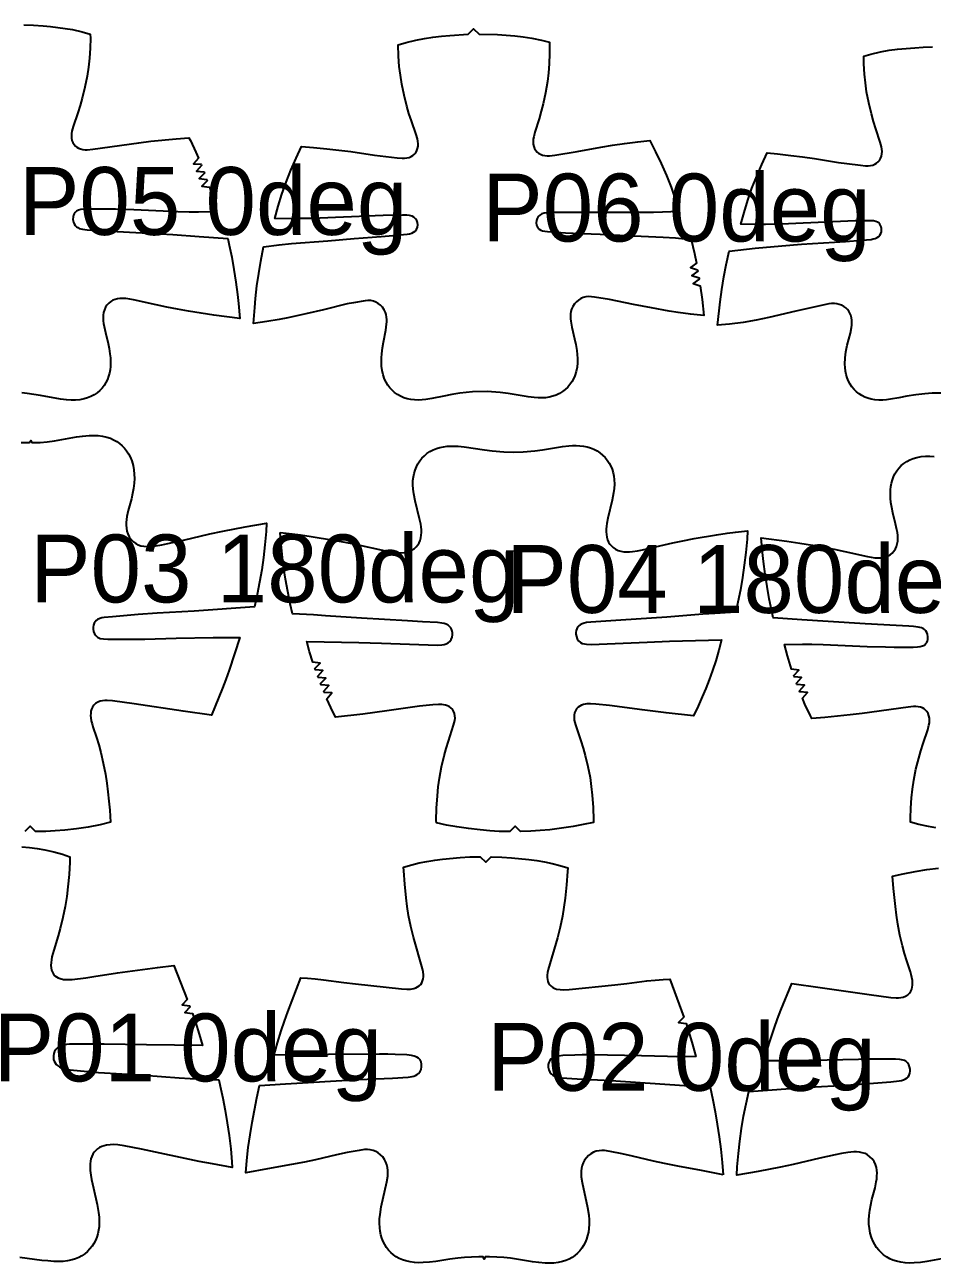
# Model space of a CAD drawing. Header units: millimetres. Extents: x 0 to 2016, y 0 to 4064.
# Drawn here: x 270.7 to 605.1, y 2072.5 to 2528.9 of the extents above; entities that cross this region are included whole.
import ezdxf

# ---------------------------------------------------------------- set-up
doc = ezdxf.new("R2010")
doc.units = ezdxf.units.MM
doc.layers.add('ANNOTATION', color=3, linetype='Continuous')
doc.layers.add('PIECES', color=5, linetype='Continuous')

msp = doc.modelspace()

# ---------------------------------------------------------------- linework, layer by layer
at = {"layer": 'PIECES'}
for points in [[(270.41, 2528.88), (273.97, 2528.7), (277.53, 2528.44), (280.22, 2528.2), (282.91, 2527.91), (285.58, 2527.54), (288.24, 2527.08), (291.84, 2526.26), (294.84, 2525.41), (294.87, 2523.99), (294.79, 2520.25), (294.54, 2516.52), (294.19, 2513.24), (293.7, 2509.98), (292.89, 2505.89), (291.88, 2501.84), (291.1, 2499.11), (290.24, 2496.4), (288.57, 2491.43), (288.1, 2489.72), (287.94, 2488.86), (287.87, 2487.99), (287.92, 2487.12), (288.09, 2486.26), (288.4, 2485.46), (288.85, 2484.72), (289.34, 2484.17), (289.9, 2483.72), (290.54, 2483.36), (291.22, 2483.1), (292.05, 2482.92), (292.9, 2482.85), (293.75, 2482.85), (295.73, 2483.02), (312.74, 2485.43), (317.14, 2485.95), (326.46, 2486.87), (331.21, 2487.27), (331.75, 2486.22), (333.78, 2481.91), (334.69, 2479.76), (332.88, 2477.63), (335.67, 2477.46), (335.85, 2477), (333.97, 2474.93), (336.75, 2474.66), (336.93, 2474.2), (335.01, 2472.17), (337.79, 2471.85), (337.95, 2471.38), (335.99, 2469.38), (338.76, 2469.01), (340.26, 2464.16), (341.39, 2459.92), (334.66, 2459.84), (331.31, 2459.87), (327.1, 2459.97), (310.88, 2460.66), (304.1, 2460.88), (300.95, 2460.94), (293.88, 2460.96), (292.29, 2460.88), (291.38, 2460.76), (290.5, 2460.52), (289.8, 2460.17), (289.21, 2459.66), (288.9, 2459.19), (288.68, 2458.67), (288.54, 2458.11), (288.47, 2457.12), (288.62, 2456.14), (288.87, 2455.5), (289.24, 2454.93), (289.71, 2454.45), (290.23, 2454.11), (290.8, 2453.86), (292.02, 2453.56), (293.74, 2453.32), (295.48, 2453.19), (300.24, 2452.98), (311.63, 2452.38), (325.27, 2451.55), (334.97, 2450.91), (345.47, 2450.11), (346.04, 2447.69), (346.97, 2443.18), (347.78, 2438.65), (348.47, 2434.06), (349.06, 2429.45), (349.44, 2426.12), (349.96, 2420.69), (349.96, 2420.69), (340.42, 2421.91), (335.71, 2422.58), (331.02, 2423.34), (327.03, 2424.06), (323.06, 2424.85), (319.09, 2425.68), (310.77, 2427.53), (309.38, 2427.79), (307.99, 2427.98), (306.59, 2428.04), (305.71, 2427.99), (304.84, 2427.87), (303.99, 2427.66), (303.18, 2427.34), (302.42, 2426.91), (301.65, 2426.3), (301, 2425.58), (300.47, 2424.76), (300.05, 2423.86), (299.76, 2422.88), (299.6, 2421.86), (299.55, 2420.83), (299.6, 2419.79), (299.73, 2418.75), (299.91, 2417.72), (300.41, 2415.49), (301.43, 2411.41), (301.81, 2409.53), (302.1, 2407.64), (302.24, 2406.09), (302.3, 2404.55), (302.25, 2403), (302.12, 2401.76), (301.91, 2400.54), (301.59, 2399.34), (301.17, 2398.17), (300.62, 2397.04), (299.97, 2395.97), (299.2, 2394.98), (298.34, 2394.07), (297.38, 2393.26), (296.28, 2392.51), (295.1, 2391.88), (293.86, 2391.39), (292.57, 2391.01), (290.98, 2390.72), (289.37, 2390.58), (287.74, 2390.57), (286.12, 2390.68), (283.87, 2390.97), (276.47, 2392.28), (271.55, 2393.03), (269.58, 2393.27)], [(610.43, 2393.1), (605.07, 2393.08), (602.32, 2392.91), (599.04, 2392.52), (595.77, 2391.96), (592.76, 2391.37), (589.74, 2390.85), (588.29, 2390.68), (586.84, 2390.58), (585.4, 2390.57), (583.96, 2390.68), (582.54, 2390.93), (581.37, 2391.25), (580.25, 2391.68), (579.17, 2392.21), (578.16, 2392.85), (577.21, 2393.59), (576.3, 2394.46), (575.5, 2395.42), (574.8, 2396.46), (574.21, 2397.57), (573.74, 2398.73), (573.37, 2399.97), (573.11, 2401.24), (572.96, 2402.53), (572.9, 2403.83), (572.98, 2406.09), (573.27, 2408.34), (573.77, 2410.84), (574.92, 2415.29), (575.33, 2417.3), (575.43, 2418.21), (575.47, 2419.13), (575.43, 2420.03), (575.3, 2420.93), (575.06, 2421.81), (574.74, 2422.58), (574.32, 2423.3), (573.82, 2423.96), (573.22, 2424.55), (572.49, 2425.09), (571.69, 2425.5), (570.84, 2425.81), (569.95, 2426.01), (569.03, 2426.11), (567.99, 2426.12), (566.94, 2426.02), (565.9, 2425.85), (554.87, 2423.34), (544.93, 2421), (540.17, 2419.99), (535.38, 2419.14), (530.45, 2418.51), (525.99, 2418.13), (526.55, 2423.43), (526.96, 2426.76), (527.59, 2431.36), (528.33, 2435.94), (529.18, 2440.47), (530.28, 2445.5), (539.9, 2446.56), (549.63, 2447.45), (556.91, 2448), (573.13, 2449.05), (579.1, 2449.53), (580.83, 2449.64), (582.55, 2449.81), (583.35, 2449.94), (584.12, 2450.16), (584.84, 2450.5), (585.37, 2450.88), (585.81, 2451.36), (586.15, 2451.92), (586.35, 2452.53), (586.44, 2453.16), (586.41, 2453.81), (586.29, 2454.4), (586.08, 2454.96), (585.76, 2455.46), (585.36, 2455.85), (584.89, 2456.15), (584.37, 2456.38), (583.45, 2456.59), (582.5, 2456.66), (579.42, 2456.68), (576.71, 2456.59), (552.13, 2455.53), (547.87, 2455.4), (543.62, 2455.33), (540.09, 2455.33), (534.56, 2455.45), (535.74, 2459.72), (537.13, 2464.19), (538.68, 2468.61), (540.41, 2473.05), (542.29, 2477.43), (544.29, 2481.66), (548.04, 2481.3), (552.95, 2480.75), (557.35, 2480.21), (561.74, 2479.59), (570.5, 2478.18), (573.66, 2477.72), (578.68, 2477.09), (580.55, 2476.95), (581.47, 2476.94), (582.38, 2477.01), (583.27, 2477.2), (583.96, 2477.47), (584.59, 2477.84), (585.16, 2478.31), (585.64, 2478.86), (586.09, 2479.6), (586.4, 2480.41), (586.57, 2481.27), (586.61, 2482.14), (586.54, 2483.01), (586.38, 2483.87), (585.91, 2485.58), (584.26, 2490.56), (583.42, 2493.28), (582.67, 2496.01), (581.7, 2500.07), (580.92, 2504.17), (580.46, 2507.43), (580.13, 2510.71), (579.91, 2514.45), (579.87, 2517.37), (582.45, 2518.1), (586.05, 2518.92), (589.17, 2519.47), (592.31, 2519.88), (595.46, 2520.19), (598.63, 2520.42), (601.79, 2520.6), (605.15, 2520.75)], [(269.43, 2374.97), (271.7, 2374.91), (272.48, 2374.93), (272.88, 2375.73), (273.28, 2374.93), (274.05, 2374.91), (276.33, 2374.96), (278.99, 2375.19), (281.63, 2375.56), (289.71, 2376.99), (292.03, 2377.32), (294.37, 2377.54), (296.04, 2377.58), (297.7, 2377.51), (299.35, 2377.3), (300.97, 2376.93), (302.23, 2376.51), (303.43, 2375.98), (304.58, 2375.33), (305.66, 2374.57), (306.6, 2373.74), (307.46, 2372.83), (308.23, 2371.85), (308.91, 2370.8), (309.5, 2369.69), (310.13, 2368.13), (310.6, 2366.52), (310.91, 2364.86), (311.06, 2363.25), (311.08, 2361.63), (310.99, 2360.01), (310.76, 2358.05), (310.41, 2356.1), (309.97, 2354.18), (308.83, 2349.83), (308.37, 2347.63), (308.21, 2346.56), (308.1, 2345.49), (308.08, 2344.42), (308.15, 2343.36), (308.34, 2342.32), (308.65, 2341.3), (309.18, 2340.21), (309.87, 2339.23), (310.72, 2338.37), (311.58, 2337.75), (312.52, 2337.26), (313.51, 2336.91), (314.55, 2336.68), (315.62, 2336.58), (316.69, 2336.59), (317.75, 2336.67), (318.82, 2336.81), (321.15, 2337.2), (323.47, 2337.68), (329.16, 2338.95), (338.94, 2341.24), (343.68, 2342.23), (351.87, 2343.81), (359.79, 2345.19), (359.62, 2342.18), (359.19, 2337.22), (358.66, 2332.61), (358.01, 2328.01), (357.25, 2323.47), (356.37, 2318.95), (355.35, 2314.37), (333.12, 2312.8), (319.47, 2311.99), (312.53, 2311.53), (303.01, 2310.75), (299.95, 2310.45), (299.12, 2310.3), (298.32, 2310.07), (297.56, 2309.72), (297.04, 2309.35), (296.59, 2308.9), (296.24, 2308.37), (295.98, 2307.65), (295.88, 2306.9), (295.91, 2306.13), (296.08, 2305.28), (296.39, 2304.49), (296.85, 2303.78), (297.48, 2303.21), (297.98, 2302.94), (298.52, 2302.75), (299.66, 2302.56), (301.34, 2302.46), (311.75, 2302.48), (314.91, 2302.52), (326.43, 2302.82), (340.15, 2303.08), (345.14, 2303.09), (349.98, 2303.03), (345.99, 2291.09), (344.76, 2287.55), (343.55, 2284.41), (339.51, 2274.51), (329.01, 2275.98), (311.03, 2278.61), (303.06, 2279.71), (301.03, 2279.85), (300.18, 2279.85), (299.33, 2279.77), (298.5, 2279.59), (297.57, 2279.24), (296.73, 2278.71), (296.14, 2278.12), (295.66, 2277.44), (295.31, 2276.68), (295.1, 2275.91), (294.99, 2275.11), (294.97, 2274.31), (295.03, 2273.5), (295.21, 2272.39), (295.48, 2271.29), (295.81, 2270.21), (297.14, 2266.19), (297.98, 2263.47), (298.72, 2260.73), (299.64, 2256.72), (300.39, 2252.68), (300.9, 2249.42), (301.33, 2246.15), (301.71, 2242.83), (302.02, 2239.51), (302.33, 2235.02), (298.45, 2234.09), (294.06, 2233.23), (289.75, 2232.59), (285.41, 2232.12), (281.93, 2231.84), (278.45, 2231.64), (274.7, 2231.53), (272.7, 2233.53), (270.7, 2231.54)], [(606.41, 2232.94), (603.75, 2233.4), (600.14, 2234.22), (597.15, 2235.07), (597.12, 2236.48), (597.2, 2240.23), (597.45, 2243.96), (597.8, 2247.24), (598.29, 2250.49), (599.1, 2254.59), (600.1, 2258.64), (600.88, 2261.37), (601.75, 2264.08), (603.42, 2269.05), (603.89, 2270.76), (604.04, 2271.62), (604.11, 2272.49), (604.07, 2273.36), (603.9, 2274.22), (603.59, 2275.02), (603.14, 2275.76), (602.65, 2276.31), (602.09, 2276.76), (601.45, 2277.12), (600.77, 2277.38), (599.94, 2277.56), (599.09, 2277.63), (598.24, 2277.63), (596.26, 2277.46), (579.25, 2275.05), (574.85, 2274.53), (565.53, 2273.61), (560.78, 2273.2), (560.24, 2274.26), (558.21, 2278.57), (557.29, 2280.71), (559.1, 2282.84), (556.32, 2283.01), (556.14, 2283.48), (558.02, 2285.55), (555.24, 2285.81), (555.06, 2286.28), (556.98, 2288.31), (554.2, 2288.63), (554.04, 2289.1), (556, 2291.1), (553.23, 2291.47), (551.73, 2296.31), (550.6, 2300.56), (557.33, 2300.63), (560.68, 2300.6), (564.89, 2300.5), (581.11, 2299.82), (587.89, 2299.6), (591.04, 2299.53), (598.11, 2299.52), (599.7, 2299.6), (600.61, 2299.72), (601.49, 2299.96), (602.19, 2300.31), (602.78, 2300.82), (603.09, 2301.29), (603.31, 2301.81), (603.45, 2302.36), (603.52, 2303.36), (603.37, 2304.34), (603.12, 2304.98), (602.75, 2305.55), (602.28, 2306.03), (601.76, 2306.37), (601.19, 2306.61), (599.97, 2306.92), (598.25, 2307.16), (596.51, 2307.29), (591.75, 2307.49), (580.36, 2308.1), (566.72, 2308.93), (557.02, 2309.57), (546.52, 2310.37), (545.95, 2312.79), (545.02, 2317.3), (544.21, 2321.83), (543.52, 2326.42), (542.93, 2331.03), (542.55, 2334.36), (542.03, 2339.79), (542.03, 2339.79), (551.57, 2338.57), (556.28, 2337.9), (560.97, 2337.14), (564.95, 2336.41), (568.93, 2335.63), (572.9, 2334.8), (581.22, 2332.94), (582.6, 2332.68), (584, 2332.5), (585.4, 2332.44), (586.28, 2332.48), (587.15, 2332.61), (588, 2332.82), (588.81, 2333.14), (589.57, 2333.57), (590.34, 2334.18), (590.99, 2334.9), (591.52, 2335.72), (591.93, 2336.61), (592.23, 2337.6), (592.39, 2338.62), (592.43, 2339.65), (592.38, 2340.68), (592.26, 2341.72), (592.08, 2342.76), (591.58, 2344.98), (590.56, 2349.06), (590.18, 2350.94), (589.89, 2352.84), (589.75, 2354.39), (589.69, 2355.93), (589.74, 2357.48), (589.87, 2358.72), (590.08, 2359.94), (590.4, 2361.14), (590.82, 2362.31), (591.37, 2363.44), (592.02, 2364.51), (592.79, 2365.5), (593.65, 2366.41), (594.61, 2367.22), (595.71, 2367.97), (596.89, 2368.59), (598.13, 2369.09), (599.42, 2369.47), (601.01, 2369.76), (602.62, 2369.9), (604.25, 2369.91), (605.87, 2369.8)], [(269.57, 2226), (272.43, 2225.71), (275.28, 2225.34), (278.11, 2224.85), (281.41, 2224.11), (284.66, 2223.18), (287.36, 2222.25), (287.3, 2220.25), (287.02, 2215.7), (286.59, 2211.16), (286.15, 2207.58), (285.58, 2204.01), (284.74, 2199.91), (283.73, 2195.83), (282.99, 2193.12), (281.42, 2187.92), (280.73, 2185.39), (280.51, 2184.36), (280.37, 2183.31), (280.32, 2182.26), (280.39, 2181.39), (280.56, 2180.54), (280.86, 2179.73), (281.31, 2179), (281.81, 2178.45), (282.39, 2178), (283.03, 2177.64), (283.72, 2177.37), (284.92, 2177.11), (286.15, 2177.02), (288.15, 2177.1), (293.16, 2177.69), (296.17, 2178.11), (304.91, 2179.45), (319.63, 2181.47), (325.63, 2182.16), (330.56, 2169.72), (328.67, 2167.66), (331.45, 2167.38), (331.62, 2166.92), (329.7, 2164.89), (332.48, 2164.57), (333.57, 2161.37), (335.01, 2156.87), (336.21, 2152.76), (315.52, 2152.98), (299.94, 2153.2), (288.44, 2153.21), (287.24, 2153.18), (286.05, 2153.07), (284.87, 2152.86), (284.1, 2152.64), (283.38, 2152.32), (282.72, 2151.89), (282.1, 2151.27), (281.65, 2150.54), (281.36, 2149.74), (281.23, 2148.89), (281.23, 2148.21), (281.33, 2147.55), (281.54, 2146.9), (281.85, 2146.31), (282.26, 2145.78), (282.76, 2145.31), (283.44, 2144.85), (284.17, 2144.5), (284.95, 2144.23), (286.17, 2143.93), (287.42, 2143.74), (288.67, 2143.61), (297.9, 2142.84), (304.34, 2142.37), (314.57, 2141.76), (327.63, 2140.82), (331.63, 2140.57), (342.18, 2140.05), (342.69, 2137.79), (343.63, 2133.29), (344.5, 2128.77), (345.31, 2124.19), (346.02, 2119.58), (346.61, 2114.71), (347.04, 2109.83), (347.17, 2107.77), (347.17, 2107.77), (339.91, 2109.08), (335.02, 2110.02), (313.74, 2114.48), (307.29, 2115.76), (304.99, 2116.09), (303.58, 2116.2), (302.18, 2116.18), (300.79, 2116), (299.92, 2115.78), (299.08, 2115.48), (298.28, 2115.09), (297.54, 2114.62), (296.86, 2114.05), (296.27, 2113.39), (295.77, 2112.63), (295.38, 2111.82), (295.09, 2110.96), (294.9, 2110.07), (294.79, 2109.16), (294.75, 2108.24), (294.81, 2106.62), (295.02, 2105), (295.32, 2103.4), (296.01, 2100.21), (297.41, 2094.11), (297.92, 2091.15), (298.1, 2089.42), (298.17, 2087.69), (298.09, 2085.96), (297.92, 2084.66), (297.65, 2083.38), (297.26, 2082.14), (296.77, 2080.93), (296.18, 2079.8), (295.5, 2078.73), (294.71, 2077.74), (293.83, 2076.83), (292.86, 2076.01), (291.77, 2075.27), (290.62, 2074.64), (289.4, 2074.13), (288.14, 2073.73), (286.49, 2073.39), (284.81, 2073.19), (283.11, 2073.13), (281.42, 2073.16), (279.2, 2073.32), (276.99, 2073.56), (268.9, 2074.56)], [(611.22, 2074.58), (603.14, 2073.15), (600.82, 2072.81), (598.48, 2072.6), (596.81, 2072.55), (595.15, 2072.62), (593.5, 2072.83), (591.88, 2073.2), (590.62, 2073.63), (589.42, 2074.16), (588.27, 2074.81), (587.19, 2075.57), (586.24, 2076.4), (585.39, 2077.3), (584.62, 2078.29), (583.94, 2079.34), (583.35, 2080.45), (582.72, 2082.01), (582.25, 2083.62), (581.94, 2085.27), (581.79, 2086.89), (581.77, 2088.51), (581.86, 2090.13), (582.09, 2092.09), (582.44, 2094.03), (582.88, 2095.96), (584.01, 2100.31), (584.48, 2102.51), (584.64, 2103.57), (584.74, 2104.65), (584.77, 2105.72), (584.7, 2106.78), (584.51, 2107.82), (584.2, 2108.84), (583.67, 2109.93), (582.98, 2110.91), (582.13, 2111.76), (581.27, 2112.39), (580.33, 2112.87), (579.33, 2113.23), (578.29, 2113.45), (577.23, 2113.55), (576.16, 2113.55), (575.09, 2113.47), (574.03, 2113.33), (571.7, 2112.93), (569.38, 2112.46), (563.68, 2111.19), (553.9, 2108.9), (549.17, 2107.9), (540.98, 2106.33), (533.06, 2104.94), (533.23, 2107.96), (533.66, 2112.92), (534.19, 2117.53), (534.84, 2122.13), (535.6, 2126.67), (536.48, 2131.18), (537.5, 2135.76), (559.73, 2137.34), (573.37, 2138.15), (580.32, 2138.6), (589.84, 2139.39), (592.89, 2139.69), (593.72, 2139.84), (594.53, 2140.07), (595.29, 2140.42), (595.81, 2140.79), (596.25, 2141.24), (596.6, 2141.77), (596.87, 2142.48), (596.97, 2143.24), (596.93, 2144.01), (596.77, 2144.85), (596.46, 2145.65), (595.99, 2146.36), (595.37, 2146.93), (594.87, 2147.2), (594.33, 2147.38), (593.18, 2147.58), (591.51, 2147.68), (581.1, 2147.65), (577.94, 2147.62), (566.42, 2147.31), (552.7, 2147.06), (547.71, 2147.05), (542.87, 2147.1), (546.85, 2159.05), (548.09, 2162.59), (549.3, 2165.72), (553.33, 2175.62), (563.84, 2174.16), (581.81, 2171.53), (589.79, 2170.42), (591.82, 2170.28), (592.67, 2170.29), (593.52, 2170.37), (594.35, 2170.54), (595.28, 2170.9), (596.12, 2171.43), (596.71, 2172.01), (597.19, 2172.7), (597.54, 2173.46), (597.75, 2174.23), (597.86, 2175.02), (597.88, 2175.83), (597.82, 2176.63), (597.64, 2177.75), (597.36, 2178.84), (597.04, 2179.93), (595.71, 2183.95), (594.87, 2186.67), (594.12, 2189.41), (593.21, 2193.42), (592.46, 2197.46), (591.95, 2200.72), (591.52, 2203.99), (591.14, 2207.31), (590.83, 2210.63), (590.51, 2215.11), (594.4, 2216.05), (598.79, 2216.91), (603.1, 2217.54), (607.44, 2218.02)]]:
    msp.add_lwpolyline(points, dxfattribs=at)
for points in [[(434.14, 2525.38), (436.1, 2527.41), (438.14, 2525.45), (444.91, 2525.25), (448.07, 2525.08), (451.23, 2524.83), (454.38, 2524.48), (457.51, 2523.99), (461.13, 2523.24), (464.05, 2522.48), (464.1, 2518.24), (463.95, 2514.5), (463.69, 2511.21), (463.29, 2507.94), (462.59, 2503.83), (461.7, 2499.75), (461, 2497), (460.21, 2494.27), (458.66, 2489.25), (458.24, 2487.54), (458.1, 2486.67), (458.04, 2485.8), (458.09, 2484.93), (458.26, 2484.07), (458.57, 2483.26), (459.02, 2482.51), (459.52, 2481.96), (460.1, 2481.5), (460.75, 2481.14), (461.45, 2480.88), (462.3, 2480.7), (463.17, 2480.63), (464.04, 2480.64), (465.98, 2480.82), (474.21, 2482.17), (482.94, 2483.75), (487.32, 2484.45), (491.71, 2485.07), (496.61, 2485.71), (500.99, 2486.23), (503.18, 2482.02), (505.23, 2477.72), (507.13, 2473.35), (508.84, 2468.98), (510.4, 2464.56), (511.79, 2460.09), (505.72, 2459.81), (502.38, 2459.71), (497.91, 2459.64), (489.38, 2459.64), (471.81, 2459.75), (464.66, 2459.66), (463.09, 2459.58), (462.12, 2459.45), (461.19, 2459.17), (460.5, 2458.76), (459.92, 2458.21), (459.5, 2457.51), (459.26, 2456.73), (459.19, 2455.89), (459.32, 2455.06), (459.69, 2454.26), (460.27, 2453.61), (460.84, 2453.23), (461.47, 2452.97), (462.36, 2452.76), (463.27, 2452.65), (469.91, 2452.2), (472.8, 2452.07), (482.79, 2451.73), (492.47, 2451.22), (505.89, 2450.65), (510.48, 2450.34), (516.31, 2449.81), (517.51, 2444.61), (518.21, 2441.08), (515.98, 2439.4), (518.66, 2438.62), (518.74, 2438.13), (516.49, 2436.48), (519.17, 2435.66), (519.24, 2435.17), (516.95, 2433.57), (519.61, 2432.7), (520.31, 2427.6), (520.99, 2421.7), (516.06, 2422.21), (511.5, 2422.82), (508.2, 2423.35), (501.62, 2424.53), (495, 2425.79), (486.16, 2427.67), (480.62, 2428.52), (479.56, 2428.65), (478.51, 2428.69), (477.47, 2428.6), (476.51, 2428.35), (475.6, 2427.96), (474.76, 2427.44), (473.99, 2426.81), (473.25, 2426), (472.64, 2425.1), (472.2, 2424.1), (471.96, 2423.24), (471.84, 2422.36), (471.81, 2421.47), (471.85, 2420.57), (471.94, 2419.67), (472.32, 2417.48), (473.3, 2413.18), (473.73, 2411.04), (474.08, 2408.89), (474.26, 2407.37), (474.35, 2405.84), (474.34, 2404.32), (474.2, 2402.69), (473.89, 2401.1), (473.41, 2399.55), (472.91, 2398.4), (472.3, 2397.32), (471.59, 2396.3), (470.79, 2395.36), (469.89, 2394.49), (468.86, 2393.69), (467.75, 2393), (466.57, 2392.43), (465.34, 2391.98), (463.99, 2391.65), (462.62, 2391.45), (461.23, 2391.36), (459.83, 2391.38), (458.44, 2391.48), (456.22, 2391.75), (451.82, 2392.53), (448.85, 2393), (445.88, 2393.37), (441.14, 2393.68), (435.74, 2393.59), (431.01, 2393.11), (428.05, 2392.64), (425.11, 2392.06), (420.73, 2391.14), (418.53, 2390.78), (417.14, 2390.63), (415.74, 2390.57), (414.35, 2390.61), (412.97, 2390.76), (411.61, 2391.04), (410.36, 2391.45), (409.17, 2391.98), (408.04, 2392.63), (406.98, 2393.39), (406.05, 2394.23), (405.21, 2395.14), (404.47, 2396.13), (403.83, 2397.2), (403.29, 2398.32), (402.75, 2399.86), (402.39, 2401.44), (402.19, 2403.06), (402.12, 2404.58), (402.16, 2406.11), (402.28, 2407.64), (402.56, 2409.8), (402.92, 2411.95), (403.75, 2416.28), (404.05, 2418.49), (404.11, 2419.39), (404.12, 2420.29), (404.05, 2421.18), (403.9, 2422.05), (403.64, 2422.9), (403.16, 2423.88), (402.52, 2424.77), (401.75, 2425.55), (400.96, 2426.16), (400.1, 2426.65), (399.18, 2427), (398.21, 2427.21), (397.16, 2427.27), (396.12, 2427.19), (391.79, 2426.42), (389.56, 2425.98), (380.79, 2423.79), (374.21, 2422.31), (367.68, 2420.89), (364.41, 2420.25), (359.86, 2419.48), (354.96, 2418.8), (355.43, 2424.72), (355.76, 2428.06), (356.27, 2432.68), (356.9, 2437.28), (357.63, 2441.82), (358.65, 2447.06), (364.46, 2447.79), (369.04, 2448.26), (382.43, 2449.3), (392.09, 2450.15), (402.06, 2450.83), (404.95, 2451.07), (411.56, 2451.74), (412.47, 2451.89), (413.35, 2452.13), (413.97, 2452.41), (414.53, 2452.81), (415.09, 2453.48), (415.43, 2454.29), (415.53, 2455.13), (415.43, 2455.96), (415.16, 2456.74), (414.72, 2457.42), (414.12, 2457.95), (413.42, 2458.33), (412.48, 2458.58), (411.5, 2458.68), (409.93, 2458.71), (402.78, 2458.54), (385.23, 2457.83), (376.7, 2457.53), (372.23, 2457.44), (368.89, 2457.42), (362.81, 2457.49), (364.05, 2462), (365.45, 2466.48), (367.01, 2470.9), (368.75, 2475.34), (370.65, 2479.7), (372.7, 2483.99), (377.09, 2483.63), (382.01, 2483.16), (386.42, 2482.68), (390.82, 2482.14), (399.6, 2480.87), (407.87, 2479.81), (409.82, 2479.69), (410.69, 2479.71), (411.55, 2479.81), (412.39, 2480.02), (413.08, 2480.31), (413.72, 2480.69), (414.29, 2481.17), (414.77, 2481.74), (415.19, 2482.5), (415.47, 2483.32), (415.61, 2484.19), (415.63, 2485.06), (415.54, 2485.93), (415.38, 2486.79), (414.89, 2488.49), (413.17, 2493.45), (412.28, 2496.15), (411.49, 2498.87), (410.45, 2502.92), (409.61, 2507), (409.1, 2510.26), (408.72, 2513.53), (408.45, 2517.26), (408.35, 2521.5), (411.24, 2522.37), (414.83, 2523.25), (417.94, 2523.84), (421.07, 2524.31), (424.22, 2524.67), (427.38, 2524.94), (434.14, 2525.38)], [(364.79, 2341.72), (369.22, 2341.25), (372.32, 2340.86), (376.28, 2340.3), (384.42, 2339), (388.61, 2338.24), (392.39, 2337.49), (403.58, 2335.01), (405.43, 2334.66), (407.29, 2334.41), (408.35, 2334.33), (409.41, 2334.32), (410.46, 2334.39), (411.5, 2334.58), (412.5, 2334.89), (413.44, 2335.35), (414.31, 2335.94), (414.96, 2336.55), (415.53, 2337.24), (415.99, 2338), (416.36, 2338.82), (416.65, 2339.78), (416.82, 2340.77), (416.88, 2341.78), (416.85, 2342.8), (416.76, 2343.82), (416.6, 2344.83), (416.2, 2346.82), (414.55, 2353.39), (414.04, 2356.05), (413.82, 2357.69), (413.72, 2359.34), (413.75, 2360.99), (413.9, 2362.27), (414.15, 2363.54), (414.52, 2364.78), (415, 2365.98), (415.59, 2367.11), (416.28, 2368.17), (417.07, 2369.15), (417.95, 2370.06), (418.92, 2370.87), (420.02, 2371.61), (421.17, 2372.23), (422.39, 2372.73), (423.65, 2373.12), (424.98, 2373.4), (426.32, 2373.56), (427.68, 2373.63), (429.04, 2373.62), (430.4, 2373.54), (432.66, 2373.31), (440.07, 2372.18), (442.98, 2371.82), (447.27, 2371.49), (450.8, 2371.33), (454.32, 2371.52), (458.61, 2371.88), (461.52, 2372.26), (468.91, 2373.44), (471.18, 2373.7), (472.54, 2373.79), (473.9, 2373.81), (475.25, 2373.75), (476.6, 2373.6), (477.93, 2373.33), (479.19, 2372.95), (480.41, 2372.46), (481.57, 2371.85), (482.67, 2371.12), (483.65, 2370.31), (484.54, 2369.42), (485.34, 2368.43), (486.04, 2367.38), (486.63, 2366.26), (487.12, 2365.06), (487.5, 2363.82), (487.77, 2362.56), (487.92, 2361.27), (487.97, 2359.62), (487.87, 2357.98), (487.67, 2356.34), (487.18, 2353.67), (485.58, 2347.09), (485.19, 2345.09), (485.05, 2344.08), (484.96, 2343.06), (484.94, 2342.04), (485.01, 2341.04), (485.18, 2340.05), (485.48, 2339.08), (485.86, 2338.27), (486.33, 2337.52), (486.9, 2336.83), (487.56, 2336.23), (488.43, 2335.64), (489.37, 2335.19), (490.38, 2334.88), (491.42, 2334.7), (492.47, 2334.64), (493.53, 2334.66), (494.59, 2334.75), (496.45, 2335.01), (498.3, 2335.37), (509.46, 2337.94), (513.24, 2338.72), (517.42, 2339.51), (525.55, 2340.88), (529.51, 2341.47), (532.6, 2341.88), (537.03, 2342.38), (536.84, 2339.34), (536.39, 2334.38), (535.84, 2329.77), (535.18, 2325.17), (534.4, 2320.64), (533.5, 2316.13), (532.67, 2312.42), (525.01, 2311.95), (520.53, 2311.64), (507.33, 2310.61), (490.4, 2309.49), (484.77, 2309.16), (479.33, 2308.76), (477.64, 2308.58), (476.83, 2308.42), (476.05, 2308.17), (475.33, 2307.79), (474.82, 2307.37), (474.4, 2306.87), (474.08, 2306.3), (473.87, 2305.64), (473.78, 2304.96), (473.8, 2304.26), (473.95, 2303.39), (474.27, 2302.57), (474.77, 2301.84), (475.43, 2301.27), (476.16, 2300.91), (476.94, 2300.69), (477.75, 2300.58), (479.39, 2300.52), (500.01, 2301.32), (508.33, 2301.72), (527.49, 2302.22), (526.51, 2298.41), (525.35, 2294.52), (524.15, 2290.95), (522.84, 2287.43), (521.61, 2284.33), (520.31, 2281.25), (518.79, 2277.82), (517.08, 2274.17), (507.08, 2275.26), (498.15, 2276.39), (486.22, 2277.99), (481.18, 2278.54), (479.15, 2278.63), (477.87, 2278.58), (476.62, 2278.36), (475.89, 2278.13), (475.21, 2277.8), (474.59, 2277.37), (474.06, 2276.83), (473.59, 2276.1), (473.28, 2275.3), (473.12, 2274.44), (473.1, 2273.55), (473.2, 2272.66), (473.4, 2271.78), (473.65, 2270.91), (475.59, 2265.06), (476.43, 2262.35), (477.21, 2259.62), (478.2, 2255.56), (478.99, 2251.47), (479.46, 2248.21), (479.81, 2244.93), (480.14, 2240.4), (480.3, 2235.87), (480.29, 2234.96), (476.52, 2234.15), (472.77, 2233.45), (468.46, 2232.78), (464.13, 2232.25), (460.65, 2231.93), (457.17, 2231.7), (453.39, 2231.55), (451.38, 2233.54), (449.39, 2231.53), (445.5, 2231.65), (442.02, 2231.86), (438.54, 2232.15), (434.2, 2232.65), (429.89, 2233.28), (426.13, 2233.95), (422.36, 2234.74), (422.35, 2235.65), (422.46, 2240.18), (422.76, 2244.71), (423.09, 2247.99), (423.53, 2251.25), (424.29, 2255.36), (425.25, 2259.42), (426, 2262.15), (426.82, 2264.87), (428.72, 2270.73), (428.97, 2271.61), (429.15, 2272.49), (429.25, 2273.38), (429.22, 2274.27), (429.06, 2275.13), (428.74, 2275.93), (428.27, 2276.65), (427.73, 2277.19), (427.11, 2277.61), (426.42, 2277.94), (425.69, 2278.17), (424.44, 2278.37), (423.16, 2278.41), (421.13, 2278.3), (416.1, 2277.72), (404.18, 2276.03), (395.26, 2274.83), (385.26, 2273.67), (383.52, 2277.3), (382.06, 2280.54), (383.86, 2282.68), (381.07, 2282.84), (380.87, 2283.3), (382.7, 2285.4), (379.92, 2285.61), (379.73, 2286.07), (381.6, 2288.14), (378.82, 2288.4), (378.64, 2288.87), (380.56, 2290.9), (377.78, 2291.21), (377.62, 2291.68), (379.57, 2293.68), (376.8, 2294.05), (375.65, 2297.83), (374.64, 2301.63), (393.8, 2301.28), (402.13, 2300.95), (422.75, 2300.3), (424.39, 2300.37), (425.2, 2300.49), (425.98, 2300.71), (426.7, 2301.08), (427.36, 2301.66), (427.86, 2302.39), (428.17, 2303.21), (428.32, 2304.09), (428.33, 2304.78), (428.23, 2305.47), (428.01, 2306.13), (427.69, 2306.69), (427.26, 2307.19), (426.75, 2307.6), (426.03, 2307.97), (425.25, 2308.22), (424.44, 2308.37), (422.74, 2308.55), (417.31, 2308.9), (411.68, 2309.19), (394.73, 2310.18), (381.52, 2311.1), (377.04, 2311.38), (369.38, 2311.79), (368.52, 2315.49), (367.59, 2319.99), (366.78, 2324.52), (366.07, 2329.11), (365.49, 2333.72), (365, 2338.67), (364.79, 2341.72)], [(528.06, 2105.08), (520.13, 2106.67), (511.31, 2108.27), (506.45, 2109.19), (502.44, 2110.09), (494.64, 2111.97), (490.82, 2112.86), (486.39, 2113.72), (484.35, 2114), (483.33, 2114.04), (482.31, 2113.97), (481.26, 2113.75), (480.26, 2113.37), (479.32, 2112.85), (478.45, 2112.2), (477.65, 2111.38), (476.98, 2110.46), (476.46, 2109.45), (476.11, 2108.47), (475.89, 2107.47), (475.76, 2106.44), (475.74, 2105.4), (475.78, 2104.35), (476.06, 2102.26), (478.07, 2093.01), (478.5, 2090.17), (478.63, 2088.54), (478.66, 2086.9), (478.57, 2085.27), (478.39, 2083.96), (478.11, 2082.67), (477.72, 2081.41), (477.22, 2080.18), (476.65, 2079.08), (475.99, 2078.04), (475.23, 2077.06), (474.38, 2076.17), (473.44, 2075.36), (472.38, 2074.62), (471.25, 2074), (470.07, 2073.49), (468.84, 2073.09), (467.27, 2072.75), (465.68, 2072.56), (464.07, 2072.49), (462.46, 2072.53), (460.12, 2072.73), (457.78, 2073.04), (452.58, 2073.89), (449.71, 2074.31), (447.2, 2074.57), (444.68, 2074.74), (441.93, 2074.84), (440.39, 2074.83), (439.99, 2074.03), (439.59, 2074.84), (438.05, 2074.85), (435.3, 2074.78), (432.78, 2074.63), (430.27, 2074.38), (427.39, 2073.99), (422.19, 2073.18), (419.85, 2072.89), (417.5, 2072.71), (415.89, 2072.68), (414.29, 2072.76), (412.7, 2072.97), (411.13, 2073.32), (409.9, 2073.73), (408.72, 2074.25), (407.6, 2074.88), (406.54, 2075.62), (405.61, 2076.44), (404.77, 2077.34), (404.02, 2078.32), (403.36, 2079.37), (402.8, 2080.48), (402.32, 2081.71), (401.94, 2082.97), (401.67, 2084.26), (401.49, 2085.58), (401.41, 2087.21), (401.46, 2088.84), (401.61, 2090.47), (402.06, 2093.31), (404.14, 2102.54), (404.43, 2104.63), (404.49, 2105.68), (404.47, 2106.72), (404.35, 2107.75), (404.14, 2108.76), (403.8, 2109.74), (403.28, 2110.75), (402.62, 2111.68), (401.82, 2112.5), (400.97, 2113.16), (400.03, 2113.68), (399.03, 2114.07), (397.98, 2114.3), (396.96, 2114.38), (395.94, 2114.35), (393.9, 2114.09), (389.46, 2113.26), (385.63, 2112.4), (377.82, 2110.58), (373.81, 2109.72), (368.93, 2108.83), (360.1, 2107.3), (352.17, 2105.77), (352.53, 2110.3), (353.07, 2115.18), (353.74, 2119.79), (354.5, 2124.38), (355.33, 2128.91), (356.23, 2133.42), (357.22, 2137.98), (366.72, 2138.62), (393.85, 2140.17), (406.22, 2140.72), (412.03, 2141.09), (413.43, 2141.3), (414.08, 2141.47), (414.7, 2141.71), (415.28, 2142.03), (415.8, 2142.44), (416.36, 2143.13), (416.74, 2143.93), (416.95, 2144.88), (416.94, 2145.86), (416.76, 2146.67), (416.4, 2147.41), (415.84, 2148.01), (415.15, 2148.47), (414.19, 2148.84), (413.18, 2149.06), (411.53, 2149.25), (407.2, 2149.46), (404.53, 2149.53), (401.44, 2149.55), (382.58, 2149.38), (373, 2149.17), (369.66, 2149.17), (362.6, 2149.31), (363.82, 2153.67), (365.21, 2158.19), (366.36, 2161.67), (367.59, 2165.13), (372.42, 2177.72), (374.85, 2177.59), (377.74, 2177.34), (380.84, 2176.98), (388.27, 2175.98), (392.61, 2175.45), (409.51, 2173.58), (411.54, 2173.48), (412.82, 2173.53), (414.07, 2173.75), (414.79, 2173.98), (415.47, 2174.31), (416.08, 2174.73), (416.61, 2175.26), (417.02, 2175.87), (417.32, 2176.55), (417.5, 2177.26), (417.59, 2178.01), (417.59, 2178.76), (417.46, 2179.86), (417.22, 2180.93), (413.95, 2192.6), (412.95, 2196.59), (412.13, 2200.61), (411.62, 2203.9), (411.22, 2207.2), (410.72, 2212.14), (410.35, 2217.09), (410.29, 2218.4), (413.29, 2219.3), (416.09, 2220), (418.92, 2220.57), (421.79, 2221.02), (424.67, 2221.36), (431.13, 2221.97), (434.7, 2222.2), (438.57, 2222.29), (440.56, 2220.29), (442.57, 2222.28), (446.44, 2222.15), (450.01, 2221.89), (456.46, 2221.24), (459.34, 2220.87), (462.21, 2220.4), (465.03, 2219.81), (467.83, 2219.08), (470.82, 2218.17), (470.75, 2216.85), (470.34, 2211.91), (469.8, 2206.97), (469.37, 2203.67), (468.84, 2200.39), (467.99, 2196.37), (466.96, 2192.39), (463.59, 2180.75), (463.35, 2179.67), (463.21, 2178.59), (463.21, 2177.83), (463.29, 2177.08), (463.47, 2176.36), (463.75, 2175.69), (464.16, 2175.07), (464.69, 2174.54), (465.3, 2174.11), (465.97, 2173.78), (466.69, 2173.54), (467.94, 2173.32), (469.22, 2173.26), (471.25, 2173.34), (488.16, 2175.07), (492.5, 2175.57), (499.94, 2176.51), (503.05, 2176.85), (505.94, 2177.07), (508.37, 2177.19), (511.87, 2167.86), (513.58, 2163.16), (511.62, 2161.17), (514.39, 2160.8), (515.42, 2157.59), (516.78, 2153.06), (517.97, 2148.7), (510.91, 2148.61), (507.57, 2148.64), (497.99, 2148.92), (479.13, 2149.24), (476.04, 2149.25), (473.37, 2149.2), (469.03, 2149.03), (467.39, 2148.84), (466.38, 2148.63), (465.41, 2148.27), (464.72, 2147.82), (464.15, 2147.22), (463.79, 2146.48), (463.6, 2145.68), (463.58, 2144.7), (463.78, 2143.74), (464.16, 2142.94), (464.71, 2142.24), (465.23, 2141.83), (465.81, 2141.51), (466.43, 2141.26), (467.08, 2141.08), (468.47, 2140.86), (474.28, 2140.45), (486.65, 2139.8), (513.76, 2138.04), (523.25, 2137.32), (524.21, 2132.76), (525.07, 2128.24), (525.87, 2123.71), (526.6, 2119.11), (527.22, 2114.49), (527.73, 2109.61), (528.06, 2105.08)]]:
    msp.add_lwpolyline(points, close=True, dxfattribs=at)

# ---------------------------------------------------------------- texts
at = {"layer": 'ANNOTATION'}
for s, p in [('P05 0deg', (268.54, 2451.44)), ('P06 0deg', (439.25, 2449.02)), ('P03 180deg', (272.66, 2316.02)), ('P04 180deg', (448.16, 2312.14)), ('P01 0deg', (259.21, 2139.52)), ('P02 0deg', (441.11, 2136.05))]:
    msp.add_text(s, height=25, dxfattribs=at).set_placement(p)

doc.saveas('drawing.dxf')
